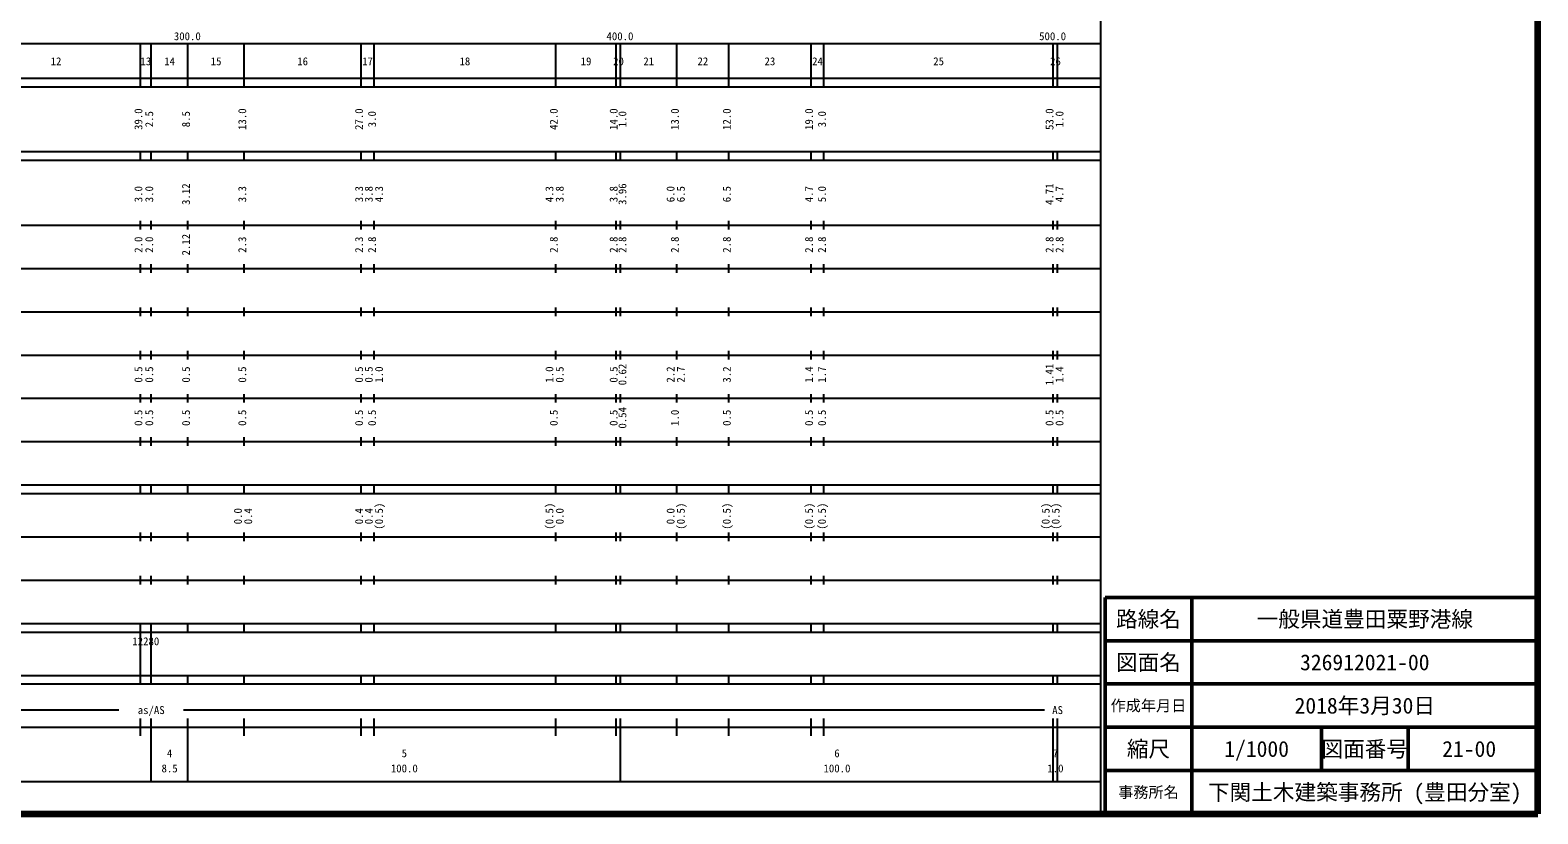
# Model space of a CAD drawing. Units: millimetres on the paper, enlarged 1000 times. Extents: x 40000 to 680000, y 20000 to 380000.
# Drawn here: x 331518 to 680000, y 20000 to 201064 of the extents above; entities that cross this region are included whole.
import ezdxf
from ezdxf.enums import TextEntityAlignment as Align

# ---------------------------------------------------------------- set-up
doc = ezdxf.new("R2010")
doc.units = ezdxf.units.MM
doc.header["$LTSCALE"] = 1000
for name, color, linetype, lineweight in [('M-TTL', 2, 'Continuous', 140), ('M-TTL-BAND', 7, 'Continuous', 25), ('M-TTL-FRAM', 2, 'Continuous', 50), ('M-TTL-LINE', 7, 'Continuous', 50)]:
    doc.layers.add(name, color=color, linetype=linetype, lineweight=lineweight)
doc.layers.add('M-TTL-TXT', color=7, linetype='Continuous')
doc.styles.add('ＭＳ ゴシック', font='')
doc.styles.get('ＭＳ ゴシック').set_extended_font_data('MS Gothic')

msp = doc.modelspace()

# ---------------------------------------------------------------- linework, layer by layer
at = {"layer": 'M-TTL'}
for p, q in [((680000, 20000), (680000, 380000)), ((40000, 20000), (680000, 20000))]:
    msp.add_line(p, q, dxfattribs=at)
at = {"layer": 'M-TTL-BAND'}
for p, q in [((579000, 20000), (579000, 370000)), ((68000, 198000), (579000, 198000)), ((357000, 188000), (357000, 198000)), ((359500, 188000), (359500, 198000)), ((368000, 188000), (368000, 198000)), ((381000, 188000), (381000, 198000)), ((408000, 188000), (408000, 198000)), ((411000, 188000), (411000, 198000)), ((453000, 188000), (453000, 198000)), ((467000, 188000), (467000, 198000)), ((468000, 188000), (468000, 198000)), ((481000, 188000), (481000, 198000)), ((493000, 188000), (493000, 198000)), ((512000, 188000), (512000, 198000)), ((515000, 188000), (515000, 198000)), ((568000, 188000), (568000, 198000)), ((569000, 188000), (569000, 198000)), ((40000, 190000), (579000, 190000)), ((40000, 188000), (579000, 188000)), ((40000, 173000), (579000, 173000)), ((40000, 171000), (579000, 171000)), ((357000, 171000), (357000, 173000)), ((359500, 171000), (359500, 173000)), ((368000, 171000), (368000, 173000)), ((381000, 171000), (381000, 173000)), ((408000, 171000), (408000, 173000)), ((411000, 171000), (411000, 173000)), ((453000, 171000), (453000, 173000)), ((467000, 171000), (467000, 173000)), ((468000, 171000), (468000, 173000)), ((481000, 171000), (481000, 173000)), ((493000, 171000), (493000, 173000)), ((512000, 171000), (512000, 173000)), ((515000, 171000), (515000, 173000)), ((568000, 171000), (568000, 173000)), ((569000, 171000), (569000, 173000)), ((357000, 155000), (357000, 157000)), ((359500, 155000), (359500, 157000)), ((368000, 155000), (368000, 157000)), ((381000, 155000), (381000, 157000)), ((408000, 155000), (408000, 157000)), ((411000, 155000), (411000, 157000)), ((453000, 155000), (453000, 157000)), ((467000, 155000), (467000, 157000)), ((468000, 155000), (468000, 157000)), ((481000, 155000), (481000, 157000)), ((493000, 155000), (493000, 157000)), ((512000, 155000), (512000, 157000)), ((515000, 155000), (515000, 157000)), ((568000, 155000), (568000, 157000)), ((569000, 155000), (569000, 157000)), ((40000, 156000), (579000, 156000)), ((357000, 145000), (357000, 147000)), ((359500, 145000), (359500, 147000)), ((368000, 145000), (368000, 147000)), ((381000, 145000), (381000, 147000)), ((408000, 145000), (408000, 147000)), ((411000, 145000), (411000, 147000)), ((453000, 145000), (453000, 147000)), ((467000, 145000), (467000, 147000)), ((468000, 145000), (468000, 147000)), ((481000, 145000), (481000, 147000)), ((493000, 145000), (493000, 147000)), ((512000, 145000), (512000, 147000)), ((515000, 145000), (515000, 147000)), ((568000, 145000), (568000, 147000)), ((569000, 145000), (569000, 147000)), ((46000, 146000), (579000, 146000)), ((52000, 136000), (579000, 136000)), ((357000, 135000), (357000, 137000)), ((359500, 135000), (359500, 137000)), ((368000, 135000), (368000, 137000)), ((381000, 135000), (381000, 137000)), ((408000, 135000), (408000, 137000)), ((411000, 135000), (411000, 137000)), ((453000, 135000), (453000, 137000)), ((467000, 135000), (467000, 137000)), ((468000, 135000), (468000, 137000)), ((481000, 135000), (481000, 137000)), ((493000, 135000), (493000, 137000)), ((512000, 135000), (512000, 137000)), ((515000, 135000), (515000, 137000)), ((568000, 135000), (568000, 137000)), ((569000, 135000), (569000, 137000)), ((46000, 126000), (579000, 126000)), ((357000, 125000), (357000, 127000)), ((359500, 125000), (359500, 127000)), ((368000, 125000), (368000, 127000)), ((381000, 125000), (381000, 127000)), ((408000, 125000), (408000, 127000)), ((411000, 125000), (411000, 127000)), ((453000, 125000), (453000, 127000)), ((467000, 125000), (467000, 127000)), ((468000, 125000), (468000, 127000)), ((481000, 125000), (481000, 127000)), ((493000, 125000), (493000, 127000)), ((512000, 125000), (512000, 127000)), ((515000, 125000), (515000, 127000)), ((568000, 125000), (568000, 127000)), ((569000, 125000), (569000, 127000)), ((52000, 116000), (579000, 116000)), ((357000, 115000), (357000, 117000)), ((359500, 115000), (359500, 117000)), ((368000, 115000), (368000, 117000)), ((381000, 115000), (381000, 117000)), ((408000, 115000), (408000, 117000)), ((411000, 115000), (411000, 117000)), ((453000, 115000), (453000, 117000)), ((467000, 115000), (467000, 117000)), ((468000, 115000), (468000, 117000)), ((481000, 115000), (481000, 117000)), ((493000, 115000), (493000, 117000)), ((512000, 115000), (512000, 117000)), ((515000, 115000), (515000, 117000)), ((568000, 115000), (568000, 117000)), ((569000, 115000), (569000, 117000)), ((46000, 106000), (579000, 106000)), ((357000, 105000), (357000, 107000)), ((359500, 105000), (359500, 107000)), ((368000, 105000), (368000, 107000)), ((381000, 105000), (381000, 107000)), ((408000, 105000), (408000, 107000)), ((411000, 105000), (411000, 107000)), ((453000, 105000), (453000, 107000)), ((467000, 105000), (467000, 107000)), ((468000, 105000), (468000, 107000)), ((481000, 105000), (481000, 107000)), ((493000, 105000), (493000, 107000)), ((512000, 105000), (512000, 107000)), ((515000, 105000), (515000, 107000)), ((568000, 105000), (568000, 107000)), ((569000, 105000), (569000, 107000)), ((40000, 96000), (579000, 96000)), ((357000, 94000), (357000, 96000)), ((359500, 94000), (359500, 96000)), ((368000, 94000), (368000, 96000)), ((381000, 94000), (381000, 96000)), ((408000, 94000), (408000, 96000)), ((411000, 94000), (411000, 96000)), ((453000, 94000), (453000, 96000)), ((467000, 94000), (467000, 96000)), ((468000, 94000), (468000, 96000)), ((481000, 94000), (481000, 96000)), ((493000, 94000), (493000, 96000)), ((512000, 94000), (512000, 96000)), ((515000, 94000), (515000, 96000)), ((568000, 94000), (568000, 96000)), ((569000, 94000), (569000, 96000)), ((40000, 94000), (579000, 94000)), ((49000, 84000), (579000, 84000)), ((357000, 83000), (357000, 85000)), ((359500, 83000), (359500, 85000)), ((368000, 83000), (368000, 85000)), ((381000, 83000), (381000, 85000)), ((408000, 83000), (408000, 85000)), ((411000, 83000), (411000, 85000)), ((453000, 83000), (453000, 85000)), ((467000, 83000), (467000, 85000)), ((468000, 83000), (468000, 85000)), ((481000, 83000), (481000, 85000)), ((493000, 83000), (493000, 85000)), ((512000, 83000), (512000, 85000)), ((515000, 83000), (515000, 85000)), ((568000, 83000), (568000, 85000)), ((569000, 83000), (569000, 85000)), ((40000, 74000), (579000, 74000)), ((357000, 73000), (357000, 75000)), ((359500, 73000), (359500, 75000)), ((368000, 73000), (368000, 75000)), ((381000, 73000), (381000, 75000)), ((408000, 73000), (408000, 75000)), ((411000, 73000), (411000, 75000)), ((453000, 73000), (453000, 75000)), ((467000, 73000), (467000, 75000)), ((468000, 73000), (468000, 75000)), ((481000, 73000), (481000, 75000)), ((493000, 73000), (493000, 75000)), ((512000, 73000), (512000, 75000)), ((515000, 73000), (515000, 75000)), ((568000, 73000), (568000, 75000)), ((569000, 73000), (569000, 75000)), ((40000, 64000), (579000, 64000)), ((357000, 62000), (357000, 64000)), ((359500, 62000), (359500, 64000)), ((368000, 62000), (368000, 64000)), ((381000, 62000), (381000, 64000)), ((408000, 62000), (408000, 64000)), ((411000, 62000), (411000, 64000)), ((453000, 62000), (453000, 64000)), ((467000, 62000), (467000, 64000)), ((468000, 62000), (468000, 64000)), ((481000, 62000), (481000, 64000)), ((493000, 62000), (493000, 64000)), ((512000, 62000), (512000, 64000)), ((515000, 62000), (515000, 64000)), ((568000, 62000), (568000, 64000)), ((569000, 62000), (569000, 64000)), ((40000, 62000), (579000, 62000)), ((357000, 52000), (357000, 62000)), ((359500, 52000), (359500, 62000)), ((40000, 52000), (579000, 52000)), ((40000, 50000), (579000, 50000)), ((357000, 50000), (357000, 52000)), ((359500, 50000), (359500, 52000)), ((368000, 50000), (368000, 52000)), ((381000, 50000), (381000, 52000)), ((408000, 50000), (408000, 52000)), ((411000, 50000), (411000, 52000)), ((453000, 50000), (453000, 52000)), ((467000, 50000), (467000, 52000)), ((468000, 50000), (468000, 52000)), ((481000, 50000), (481000, 52000)), ((493000, 50000), (493000, 52000)), ((512000, 50000), (512000, 52000)), ((515000, 50000), (515000, 52000)), ((568000, 50000), (568000, 52000)), ((569000, 50000), (569000, 52000)), ((71000, 44000), (352000, 44000)), ((357000, 38000), (357000, 42000)), ((359500, 27500), (359500, 42000)), ((367000, 44000), (566000, 44000)), ((368000, 27500), (368000, 42000)), ((381000, 38000), (381000, 42000)), ((408000, 38000), (408000, 42000)), ((411000, 38000), (411000, 42000)), ((453000, 38000), (453000, 42000)), ((467000, 38000), (467000, 42000)), ((468000, 27500), (468000, 42000)), ((481000, 38000), (481000, 42000)), ((493000, 38000), (493000, 42000)), ((512000, 38000), (512000, 42000)), ((515000, 38000), (515000, 42000)), ((568000, 27500), (568000, 42000)), ((569000, 27500), (569000, 42000)), ((40000, 40000), (579000, 40000)), ((68000, 27500), (579000, 27500))]:
    msp.add_line(p, q, dxfattribs=at)
at = {"layer": 'M-TTL-FRAM'}
for p, q in [((680000, 70000), (580000, 70000)), ((580000, 70000), (580000, 20000))]:
    msp.add_line(p, q, dxfattribs=at)
at = {"layer": 'M-TTL-LINE'}
for p, q in [((600000, 70000), (600000, 20000)), ((680000, 60000), (580000, 60000)), ((680000, 50000), (580000, 50000)), ((680000, 40000), (580000, 40000)), ((630000, 40000), (630000, 30000)), ((650000, 40000), (650000, 30000)), ((680000, 30000), (580000, 30000))]:
    msp.add_line(p, q, dxfattribs=at)

# ---------------------------------------------------------------- texts
at = {"layer": 'M-TTL-BAND', "style": 'ＭＳ ゴシック'}
for s, p in [('300.0', (367844, 198195)), ('400.0', (467844, 198195)), ('500.0', (567844, 198195)), ('12', (337500, 192405)), ('13', (358250, 192405)), ('14', (363750, 192405)), ('15', (374500, 192405)), ('16', (394500, 192405)), ('17', (409500, 192405)), ('18', (432000, 192405)), ('19', (460000, 192405)), ('20', (467500, 192405)), ('21', (474500, 192405)), ('22', (487000, 192405)), ('23', (502500, 192405)), ('24', (513500, 192405)), ('25', (541500, 192405)), ('26', (568500, 192405)), ('as/AS', (359500, 42500)), ('AS', (569000, 42500)), ('4', (363750, 32523)), ('5', (418000, 32523)), ('6', (518000, 32523)), ('7', (568500, 32523)), ('8.5', (363750, 29033)), ('100.0', (418000, 29033)), ('100.0', (518000, 29033)), ('1.0', (568500, 29033))]:
    msp.add_text(s, height=1833, dxfattribs=at).set_placement(p, align=Align.BOTTOM_CENTER)
for s, p in [('39.0', (358000, 180500)), ('2.5', (360500, 180500)), ('8.5', (369000, 180500)), ('13.0', (382000, 180500)), ('27.0', (409000, 180500)), ('3.0', (412000, 180500)), ('42.0', (454000, 180500)), ('14.0', (467836, 180500)), ('1.0', (469867, 180500)), ('13.0', (482000, 180500)), ('12.0', (494000, 180500)), ('19.0', (513000, 180500)), ('3.0', (516000, 180500)), ('53.0', (568591, 180500)), ('1.0', (570901, 180500)), ('3.0', (358000, 163174)), ('3.0', (360500, 163174)), ('3.12', (369000, 163174)), ('3.3', (382000, 163174)), ('3.3', (409000, 163174)), ('3.8', (411246, 163174)), ('4.3', (413616, 163174)), ('4.3', (453000, 163174)), ('3.8', (455370, 163174)), ('3.8', (467836, 163174)), ('3.96', (469867, 163174)), ('6.0', (481000, 163174)), ('6.5', (483370, 163174)), ('6.5', (494000, 163174)), ('4.7', (513000, 163174)), ('5.0', (516000, 163174)), ('4.71', (568591, 163174)), ('4.7', (570901, 163174)), ('2.12', (369000, 151500)), ('2.0', (358000, 151500)), ('2.0', (360500, 151500)), ('2.3', (382000, 151500)), ('2.3', (409000, 151500)), ('2.8', (412000, 151500)), ('2.8', (454000, 151500)), ('2.8', (467836, 151500)), ('2.8', (469867, 151500)), ('2.8', (482000, 151500)), ('2.8', (494000, 151500)), ('2.8', (513000, 151500)), ('2.8', (516000, 151500)), ('2.8', (568591, 151500)), ('2.8', (570901, 151500)), ('0.5', (358000, 121500)), ('0.5', (360500, 121500)), ('0.5', (369000, 121500)), ('0.5', (382000, 121500)), ('0.5', (409000, 121500)), ('0.5', (411246, 121500)), ('1.0', (413616, 121500)), ('1.0', (453000, 121500)), ('0.5', (455370, 121500)), ('0.5', (467836, 121500)), ('0.62', (469867, 121500)), ('2.2', (481000, 121500)), ('2.7', (483370, 121500)), ('3.2', (494000, 121500)), ('1.4', (513000, 121500)), ('1.7', (516000, 121500)), ('1.41', (568591, 121500)), ('1.4', (570901, 121500)), ('0.5', (358000, 111500)), ('0.5', (360500, 111500)), ('0.5', (369000, 111500)), ('0.5', (382000, 111500)), ('0.5', (409000, 111500)), ('0.5', (412000, 111500)), ('0.5', (454000, 111500)), ('0.5', (467836, 111500)), ('0.54', (469867, 111500)), ('1.0', (482000, 111500)), ('0.5', (494000, 111500)), ('0.5', (513000, 111500)), ('0.5', (516000, 111500)), ('0.5', (568591, 111500)), ('0.5', (570901, 111500)), ('(0.5)', (413616, 88764)), ('(0.5)', (453000, 88764)), ('(0.5)', (483370, 88764)), ('(0.5)', (494000, 88764)), ('(0.5)', (513000, 88764)), ('(0.5)', (516000, 88764)), ('(0.5)', (567690, 88764)), ('(0.5)', (570000, 88764)), ('0.0', (381000, 88764)), ('0.4', (383370, 88764)), ('0.4', (409000, 88764)), ('0.4', (411246, 88764)), ('0.0', (455370, 88764)), ('0.0', (481000, 88764))]:
    msp.add_text(s, height=1833, rotation=90, dxfattribs=at).set_placement(p, align=Align.BOTTOM_CENTER)
msp.add_text('12280', height=1833, dxfattribs=at).set_placement((355125, 58405), align=Align.BOTTOM_LEFT)
at = {"layer": 'M-TTL-TXT', "style": 'ＭＳ ゴシック'}
for s, height, p in [('路線名', 3666, (590000, 65000)), ('路線名', 3666, (590000, 65000)), ('一般県道豊田粟野港線', 3666, (640000, 65000)), ('図面名', 3666, (590000, 55000)), ('図面名', 3666, (590000, 55000)), ('326912021-00', 3666, (640000, 55000)), ('作成年月日', 2566, (590000, 45000)), ('作成年月日', 2566, (590000, 45000)), ('2018年3月30日', 3666, (640000, 45000)), ('縮尺', 3666, (590000, 35000)), ('縮尺', 3666, (590000, 35000)), ('1/1000', 3666, (615000, 35000)), ('図面番号', 3666, (640000, 35000)), ('図面番号', 3666, (640000, 35000)), ('21-00', 3666, (664125, 35000)), ('事務所名', 2566, (590000, 25000)), ('事務所名', 2566, (590000, 25000)), ('下関土木建築事務所 (豊田分室)', 3666, (640000, 25000))]:
    msp.add_text(s, height=height, dxfattribs=at).set_placement(p, align=Align.MIDDLE_CENTER)

doc.saveas('drawing.dxf')
